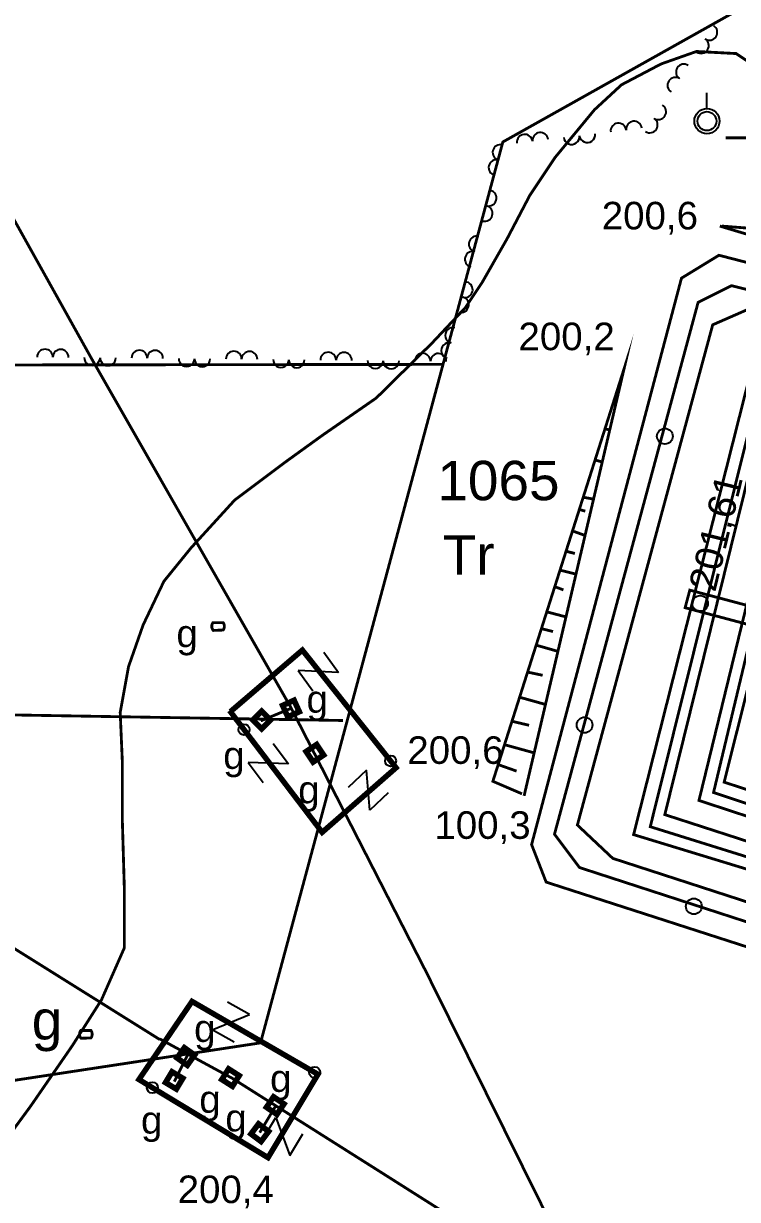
# Model space of a CAD drawing. Extents: x 7572697 to 7573818, y 5546684 to 5547005.
# Drawn here: x 7573078.51 to 7573101.2, y 5546854.32 to 5546891.67 of the extents above; entities that cross this region are included whole.
import ezdxf
from ezdxf.enums import TextEntityAlignment as Align

# ---------------------------------------------------------------- set-up
doc = ezdxf.new("R2010")
doc.units = 0
doc.header["$MEASUREMENT"] = 0
doc.linetypes.add('2', pattern=[1, 0.5, -0.5])
doc.linetypes.add('901', pattern=[0])
doc.styles.add('STYL_ARIAL', font='Arial', dxfattribs={"oblique": 0.1})

# ---------------------------------------------------------------- blocks, each defined once
blk = doc.blocks.new('510')
at = {"color": 0}
blk.add_circle((0, 0), 0.25, dxfattribs=at)
blk.add_circle((0, 0), 0.25, dxfattribs=at)
blk = doc.blocks.new('507')
at = {"color": 0, "const_width": 0.18}
blk.add_lwpolyline([(0.2, 0.2), (0.2, -0.2), (-0.2, -0.2), (-0.2, 0.2)], close=True, dxfattribs=at)
blk = doc.blocks.new('131')
at = {"color": 0}
blk.add_line((0, 0.4), (0, 0.9), dxfattribs=at)
for radius in [0.4, 0.3]:
    blk.add_circle((0, 0), radius, dxfattribs=at)
blk = doc.blocks.new('991')
at = {"color": 0}
for p, q in [((-0.4, 0.5), (0.4, 0.5)), ((0.4, 0.5), (-0.4, -0.5)), ((-0.4, -0.5), (0.4, -0.5))]:
    blk.add_line(p, q, dxfattribs=at)

msp = doc.modelspace()

# ---------------------------------------------------------------- linework, layer by layer
at = {"color": 2, "const_width": 0.09}
for points in [[(7572999.3923, 5546936.0485), (7573037.7569, 5546936.1808), (7573049.0016, 5546932.3443), (7573066.0673, 5546907.2089), (7573080.659, 5546881.0549), (7573087.009, 5546869.9424), (7573091.3085, 5546861.5419), (7573096.6002, 5546850.866)], [(7573082.8418, 5546859.3988), (7573069.4142, 5546867.7993), (7573055.2061, 5546876.6099), (7573048.7238, 5546879.388), (7573037.479, 5546880.5786), (7573023.7075, 5546881.3724), (7572999.3658, 5546883.1583), (7572982.1547, 5546884.5474), (7572980.5672, 5546884.7458), (7572967.1396, 5546886.9948), (7572936.3686, 5546889.5745), (7572913.4689, 5546892.0219), (7572888.3997, 5546894.337), (7572845.6563, 5546898.4777), (7572835.3904, 5546900.5944), (7572831.7524, 5546903.7694), (7572805.0957, 5546927.3437), (7572800.9284, 5546931.9409), (7572850.4717, 5546932.2385)], [(7573086.0499, 5546869.5191), (7573087.009, 5546869.916)], [(7573082.8418, 5546859.4186), (7573085.1569, 5546858.1618), (7573089.9194, 5546855.1522), (7573096.6001, 5546850.9189)], [(7573083.7348, 5546858.9225), (7573083.3049, 5546858.0626)], [(7573086.5129, 5546857.2689), (7573086.0168, 5546856.4421)]]:
    msp.add_lwpolyline(points, dxfattribs=at)
at = {"color": 0, "const_width": 0.09}
for points in [[(7573061.7017, 5546855.5887), (7573086.0433, 5546859.2929), (7573093.7427, 5546887.9075), (7573105.9664, 5546894.7603), (7573108.2154, 5546902.9888), (7573110.1998, 5546910.4633), (7573113.1763, 5546921.245), (7573116.7482, 5546933.773)], [(7573091.3482, 5546816.06), (7573096.1768, 5546833.7871), (7573100.807, 5546850.2838), (7573103.7175, 5546860.4703), (7573103.3206, 5546861.7535), (7573095.1185, 5546864.3993), (7573094.6555, 5546865.59), (7573099.418, 5546883.5816), (7573100.6086, 5546884.3092), (7573108.5461, 5546882.2587), (7573109.6706, 5546883.0525), (7573114.6977, 5546900.6076), (7573123.0982, 5546931.9077)], [(7573123.7596, 5546931.7093), (7573120.4523, 5546919.8692), (7573117.4757, 5546908.6244), (7573114.1685, 5546896.3081), (7573111.1258, 5546886.1878), (7573110.0013, 5546881.9544), (7573109.0091, 5546881.3591), (7573101.0054, 5546883.3435), (7573099.9471, 5546882.8143), (7573095.3831, 5546865.9207), (7573096.1768, 5546864.8624), (7573104.1143, 5546862.2827), (7573104.3789, 5546860.5629), (7573096.7721, 5546833.6151), (7573091.8773, 5546815.8616)], [(7573092.6049, 5546815.7293), (7573097.632, 5546833.5225), (7573102.7252, 5546852.255), (7573105.1726, 5546860.7878), (7573104.7757, 5546862.706), (7573097.2351, 5546865.1534), (7573096.1106, 5546866.2118), (7573100.4101, 5546882.1), (7573101.4684, 5546882.563), (7573109.5382, 5546880.4463), (7573110.5304, 5546881.1078), (7573115.2268, 5546897.512), (7573120.8492, 5546917.9113), (7573124.4872, 5546931.4977)], [(7573125.8763, 5546931.2331), (7573121.0477, 5546913.3076), (7573114.6977, 5546890.2756), (7573111.5888, 5546878.6075), (7573101.7331, 5546881.0549), (7573097.8966, 5546865.9075), (7573107.2232, 5546863.0632), (7573102.7914, 5546847.0957), (7573095.78, 5546821.7354), (7573094.0602, 5546815.3854)], [(7573095.608, 5546815.2134), (7573109.0356, 5546864.0158), (7573099.9736, 5546866.9923), (7573102.884, 5546878.925), (7573112.7398, 5546876.6761), (7573119.3543, 5546901.15), (7573127.358, 5546930.7833)], [(7573126.3922, 5546931.0347), (7573124.0771, 5546922.8988), (7573117.7271, 5546899.8007), (7573113.6922, 5546885.1824), (7573111.774, 5546878.1313), (7573101.9844, 5546880.4464), (7573098.4258, 5546866.1589), (7573107.7523, 5546863.2485), (7573103.1883, 5546846.8179), (7573101.3362, 5546840.0445)], [(7573105.7018, 5546854.0409), (7573108.2815, 5546863.4998), (7573098.8888, 5546866.5425), (7573102.1961, 5546879.9304), (7573112.0518, 5546877.6815), (7573118.6002, 5546901.785), (7573121.9736, 5546913.8897), (7573126.7229, 5546931.0346)], [(7573127.821, 5546930.6378), (7573122.9262, 5546912.9107), (7573119.7512, 5546901.2426), (7573116.5762, 5546889.6671), (7573112.9382, 5546876.2792), (7573103.1486, 5546878.5943), (7573100.4366, 5546867.2437), (7573109.5648, 5546864.201), (7573105.4637, 5546849.6489), (7573099.1137, 5546826.4185), (7573096.0049, 5546814.9488)], [(7573020.2282, 5546911.2438), (7573022.2787, 5546902.711), (7573024.9907, 5546880.6183), (7573042.9162, 5546880.777), (7573091.8376, 5546880.8432)], [(7573105.1528, 5546888.0399), (7573100.8203, 5546888.0399)], [(7573100.3831, 5546885.2355), (7573100.382, 5546885.237), (7573100.3811, 5546885.2384), (7573100.3802, 5546885.2399), (7573100.3793, 5546885.2414), (7573100.3785, 5546885.243), (7573100.3778, 5546885.2446), (7573100.3771, 5546885.2462), (7573100.3765, 5546885.2478), (7573100.3759, 5546885.2494), (7573100.3754, 5546885.2511), (7573100.3749, 5546885.2528), (7573100.3745, 5546885.2545), (7573100.3742, 5546885.2562), (7573100.3739, 5546885.2579), (7573100.3737, 5546885.2597), (7573100.3735, 5546885.2614), (7573100.3734, 5546885.2631), (7573100.3734, 5546885.2649), (7573100.3734, 5546885.2666), (7573100.3735, 5546885.2684), (7573100.3736, 5546885.2701), (7573100.3739, 5546885.2718), (7573100.3741, 5546885.2736), (7573100.3744, 5546885.2753), (7573100.3748, 5546885.277), (7573100.3753, 5546885.2787), (7573100.3758, 5546885.2803), (7573100.3763, 5546885.282), (7573100.377, 5546885.2836), (7573100.3776, 5546885.2852), (7573100.3784, 5546885.2868), (7573100.3792, 5546885.2884), (7573100.38, 5546885.2899), (7573100.3809, 5546885.2914), (7573100.3818, 5546885.2929), (7573100.3828, 5546885.2943), (7573100.3839, 5546885.2957), (7573100.385, 5546885.2971), (7573100.3861, 5546885.2984), (7573100.3873, 5546885.2997), (7573100.3885, 5546885.3009), (7573100.3898, 5546885.3021), (7573100.3911, 5546885.3032), (7573100.3925, 5546885.3044), (7573100.3938, 5546885.3054), (7573100.3953, 5546885.3064), (7573100.3967, 5546885.3074), (7573100.3982, 5546885.3083), (7573100.3997, 5546885.3091), (7573100.4013, 5546885.3099), (7573100.4029, 5546885.3107), (7573100.4045, 5546885.3114), (7573100.4061, 5546885.312), (7573100.4078, 5546885.3126), (7573100.4094, 5546885.3131), (7573100.4111, 5546885.3135), (7573100.4128, 5546885.3139), (7573100.4145, 5546885.3143), (7573100.4162, 5546885.3146), (7573100.418, 5546885.3148), (7573100.4197, 5546885.3149), (7573100.4215, 5546885.315), (7573100.4232, 5546885.3151), (7573100.4249, 5546885.315), (7573100.4267, 5546885.315), (7573100.4284, 5546885.3148), (7573100.4302, 5546885.3146), (7573100.4319, 5546885.3143), (7573100.4336, 5546885.314), (7573100.4353, 5546885.3136), (7573100.437, 5546885.3132), (7573100.4387, 5546885.3127), (7573100.4403, 5546885.3121), (7573100.4419, 5546885.3115), (7573100.4436, 5546885.3108), (7573100.4451, 5546885.3101), (7573100.4467, 5546885.3093), (7573100.4482, 5546885.3085), (7573100.4497, 5546885.3076), (7573100.4512, 5546885.3066), (7573100.4526, 5546885.3056), (7573100.454, 5546885.3046), (7573100.4554, 5546885.3035), (7573100.4567, 5546885.3024), (7573100.458, 5546885.3012), (7573100.4592, 5546885.2999), (7573100.4604, 5546885.2987), (7573100.4616, 5546885.2974), (7573100.4627, 5546885.296), (7573100.4637, 5546885.2946), (7573100.4647, 5546885.2932), (7573100.4657, 5546885.2917), (7573100.4666, 5546885.2902), (7573100.4674, 5546885.2887), (7573100.4682, 5546885.2872), (7573100.469, 5546885.2856), (7573100.4697, 5546885.284), (7573100.4703, 5546885.2824), (7573100.4709, 5546885.2807), (7573100.4714, 5546885.279), (7573100.4719, 5546885.2774), (7573100.4723, 5546885.2757), (7573100.4726, 5546885.2739), (7573100.4729, 5546885.2722), (7573100.4731, 5546885.2705), (7573100.4733, 5546885.2688), (7573100.4734, 5546885.267), (7573100.4734, 5546885.2653), (7573100.4734, 5546885.2635), (7573100.4733, 5546885.2618), (7573100.4731, 5546885.26), (7573100.4729, 5546885.2583), (7573100.4727, 5546885.2566), (7573100.4723, 5546885.2549), (7573100.472, 5546885.2532), (7573100.4715, 5546885.2515), (7573100.471, 5546885.2498), (7573100.4704, 5546885.2482), (7573100.4698, 5546885.2465), (7573100.4691, 5546885.2449), (7573100.4684, 5546885.2433), (7573100.4676, 5546885.2418), (7573100.4668, 5546885.2402), (7573100.4659, 5546885.2387), (7573100.465, 5546885.2373), (7573100.464, 5546885.2358), (7573100.4629, 5546885.2344), (7573100.4618, 5546885.2331), (7573100.4607, 5546885.2318), (7573100.4595, 5546885.2305), (7573100.4583, 5546885.2292), (7573100.457, 5546885.228), (7573100.4557, 5546885.2269), (7573100.4543, 5546885.2258), (7573100.4529, 5546885.2247), (7573100.4515, 5546885.2237), (7573100.4501, 5546885.2228), (7573100.4486, 5546885.2219), (7573100.447, 5546885.221), (7573100.4455, 5546885.2202), (7573100.4439, 5546885.2195), (7573100.4423, 5546885.2188), (7573100.4407, 5546885.2182), (7573100.439, 5546885.2176), (7573100.4374, 5546885.2171), (7573100.4357, 5546885.2166), (7573100.434, 5546885.2162), (7573100.4323, 5546885.2159), (7573100.4305, 5546885.2156), (7573100.4288, 5546885.2154), (7573100.4271, 5546885.2152), (7573100.4253, 5546885.2151), (7573100.4236, 5546885.2151), (7573100.4218, 5546885.2151), (7573100.4201, 5546885.2152), (7573100.4184, 5546885.2153), (7573100.4166, 5546885.2155), (7573100.4149, 5546885.2158), (7573100.4132, 5546885.2161), (7573100.4115, 5546885.2165), (7573100.4098, 5546885.217), (7573100.4081, 5546885.2175), (7573100.4065, 5546885.218), (7573100.4048, 5546885.2186), (7573100.4032, 5546885.2193), (7573100.4016, 5546885.22), (7573100.4001, 5546885.2208), (7573100.3986, 5546885.2217), (7573100.3971, 5546885.2226), (7573100.3956, 5546885.2235), (7573100.3942, 5546885.2245), (7573100.3928, 5546885.2256), (7573100.3914, 5546885.2266), (7573100.3901, 5546885.2278), (7573100.3888, 5546885.229), (7573100.3876, 5546885.2302), (7573100.3864, 5546885.2315), (7573100.3852, 5546885.2328), (7573100.3831, 5546885.2355)], [(7573096.9904, 5546878.7927), (7573097.1558, 5546878.7596)], [(7573113.2821, 5546875.8293), (7573103.4529, 5546878.2371), (7573100.774, 5546867.5744), (7573110.1005, 5546864.4986)], [(7573096.6928, 5546877.8005), (7573096.9243, 5546877.7344)], [(7573096.2628, 5546876.6297), (7573096.6266, 5546876.5636)], [(7573096.1305, 5546876.2461), (7573096.362, 5546876.18)], [(7573095.9982, 5546875.5383), (7573096.362, 5546875.406)], [(7573095.7667, 5546874.9033), (7573096.0313, 5546874.8372)], [(7573095.5352, 5546874.3146), (7573096.0644, 5546874.1823)], [(7573095.4029, 5546873.7789), (7573095.6675, 5546873.6797)], [(7573102.163, 5546873.0115), (7573099.6825, 5546873.673), (7573099.5338, 5546873.1151), (7573102.0451, 5546872.4454), (7573102.1961, 5546873.0115)], [(7573095.1053, 5546872.9917), (7573095.7337, 5546872.8263)], [(7573084.5326, 5546872.4039), (7573084.5285, 5546872.4096), (7573084.5247, 5546872.4154), (7573084.5211, 5546872.4214), (7573084.5177, 5546872.4275), (7573084.5145, 5546872.4337), (7573084.5115, 5546872.44), (7573084.5088, 5546872.4464), (7573084.5062, 5546872.453), (7573084.5039, 5546872.4595), (7573084.5019, 5546872.4662), (7573084.5, 5546872.473), (7573084.4984, 5546872.4797), (7573084.4971, 5546872.4866), (7573084.496, 5546872.4935), (7573084.4951, 5546872.5004), (7573084.4944, 5546872.5074), (7573084.4941, 5546872.5143), (7573084.4939, 5546872.5213), (7573084.494, 5546872.5283), (7573084.4943, 5546872.5353), (7573084.4949, 5546872.5422), (7573084.4957, 5546872.5492), (7573084.4968, 5546872.5561), (7573084.4981, 5546872.5629), (7573084.4997, 5546872.5697), (7573084.5014, 5546872.5765), (7573084.5035, 5546872.5832), (7573084.5057, 5546872.5898), (7573084.5082, 5546872.5963), (7573084.5109, 5546872.6027), (7573084.5138, 5546872.6091), (7573084.517, 5546872.6153), (7573084.5203, 5546872.6214), (7573084.5239, 5546872.6274), (7573084.5277, 5546872.6333), (7573084.5317, 5546872.639), (7573084.5358, 5546872.6446), (7573084.5402, 5546872.6501), (7573084.5448, 5546872.6553), (7573084.5495, 5546872.6605), (7573084.5544, 5546872.6654), (7573084.5595, 5546872.6702), (7573084.5648, 5546872.6748), (7573084.5702, 5546872.6792), (7573084.5757, 5546872.6834), (7573084.5814, 5546872.6875), (7573084.5873, 5546872.6913), (7573084.5932, 5546872.6949), (7573084.5993, 5546872.6983), (7573084.6055, 5546872.7015), (7573084.6119, 5546872.7045), (7573084.6183, 5546872.7072), (7573084.6248, 5546872.7098), (7573084.6314, 5546872.7121), (7573084.638, 5546872.7141), (7573084.6448, 5546872.716), (7573084.6516, 5546872.7176), (7573084.6584, 5546872.7189), (7573084.6653, 5546872.72), (7573084.6722, 5546872.7209), (7573084.6792, 5546872.7215), (7573084.6862, 5546872.7219), (7573084.6931, 5546872.7221), (7573084.7001, 5546872.722), (7573084.7071, 5546872.7216), (7573084.714, 5546872.7211), (7573084.721, 5546872.7202), (7573084.7279, 5546872.7192), (7573084.7347, 5546872.7179), (7573084.7415, 5546872.7163), (7573084.7483, 5546872.7145), (7573084.755, 5546872.7125), (7573084.7616, 5546872.7103), (7573084.7681, 5546872.7078), (7573084.7746, 5546872.7051), (7573084.7809, 5546872.7022), (7573084.7871, 5546872.699), (7573084.7932, 5546872.6957), (7573084.7992, 5546872.6921), (7573084.8051, 5546872.6883), (7573084.8108, 5546872.6843), (7573084.8164, 5546872.6802), (7573084.8219, 5546872.6758), (7573084.8272, 5546872.6712), (7573084.8323, 5546872.6665), (7573084.8372, 5546872.6616), (7573084.842, 5546872.6565), (7573084.8466, 5546872.6512), (7573084.851, 5546872.6458), (7573084.8553, 5546872.6403), (7573084.8593, 5546872.6346), (7573084.8631, 5546872.6287), (7573084.8667, 5546872.6228), (7573084.8701, 5546872.6167), (7573084.8733, 5546872.6105), (7573084.8763, 5546872.6041), (7573084.8791, 5546872.5977), (7573084.8816, 5546872.5912), (7573084.8839, 5546872.5846), (7573084.8859, 5546872.578), (7573084.8878, 5546872.5712), (7573084.8894, 5546872.5644), (7573084.8907, 5546872.5576), (7573084.8919, 5546872.5507), (7573084.8927, 5546872.5438), (7573084.8934, 5546872.5368), (7573084.8938, 5546872.5298), (7573084.8939, 5546872.5229), (7573084.8938, 5546872.5159), (7573084.8935, 5546872.5089), (7573084.8929, 5546872.5019), (7573084.8921, 5546872.495), (7573084.891, 5546872.4881), (7573084.8897, 5546872.4813), (7573084.8882, 5546872.4744), (7573084.8864, 5546872.4677), (7573084.8844, 5546872.461), (7573084.8821, 5546872.4544), (7573084.8796, 5546872.4479), (7573084.8769, 5546872.4414), (7573084.874, 5546872.4351), (7573084.8709, 5546872.4289), (7573084.8675, 5546872.4228), (7573084.8639, 5546872.4168), (7573084.8601, 5546872.4109), (7573084.8562, 5546872.4052), (7573084.852, 5546872.3996), (7573084.8476, 5546872.3941), (7573084.8431, 5546872.3888), (7573084.8383, 5546872.3837), (7573084.8334, 5546872.3788), (7573084.8283, 5546872.374), (7573084.8231, 5546872.3694), (7573084.8176, 5546872.365), (7573084.8121, 5546872.3607), (7573084.8064, 5546872.3567), (7573084.8005, 5546872.3529), (7573084.7946, 5546872.3493), (7573084.7885, 5546872.3459), (7573084.7823, 5546872.3427), (7573084.776, 5546872.3397), (7573084.7695, 5546872.3369), (7573084.763, 5546872.3344), (7573084.7564, 5546872.3321), (7573084.7498, 5546872.33), (7573084.743, 5546872.3282), (7573084.7362, 5546872.3266), (7573084.7294, 5546872.3253), (7573084.7225, 5546872.3241), (7573084.7156, 5546872.3233), (7573084.7086, 5546872.3226), (7573084.7017, 5546872.3222), (7573084.6947, 5546872.3221), (7573084.6877, 5546872.3222), (7573084.6807, 5546872.3225), (7573084.6738, 5546872.3231), (7573084.6668, 5546872.3239), (7573084.6599, 5546872.325), (7573084.6531, 5546872.3263), (7573084.6463, 5546872.3278), (7573084.6395, 5546872.3296), (7573084.6328, 5546872.3316), (7573084.6262, 5546872.3339), (7573084.6197, 5546872.3364), (7573084.6133, 5546872.3391), (7573084.6069, 5546872.342), (7573084.6007, 5546872.3451), (7573084.5946, 5546872.3485), (7573084.5886, 5546872.3521), (7573084.5827, 5546872.3558), (7573084.577, 5546872.3598), (7573084.5714, 5546872.364), (7573084.5659, 5546872.3684), (7573084.5607, 5546872.3729), (7573084.5555, 5546872.3777), (7573084.5506, 5546872.3826), (7573084.5458, 5546872.3877), (7573084.5412, 5546872.3929), (7573084.5326, 5546872.4039)], [(7573094.9399, 5546872.4559), (7573095.3368, 5546872.3567)], [(7573094.7745, 5546871.9334), (7573095.469, 5546871.735)], [(7573094.543, 5546871.0669), (7573095.006, 5546870.9677)], [(7573088.6627, 5546869.5323), (7573025.7845, 5546870.5906)], [(7573094.2454, 5546870.2797), (7573095.0722, 5546870.0482)], [(7573094.0138, 5546869.5125), (7573094.576, 5546869.3802)], [(7573093.8154, 5546868.7584), (7573094.7745, 5546868.4938)], [(7573093.617, 5546868.1234), (7573094.1792, 5546867.925)], [(7573093.107, 5546867.4291), (7573093.106, 5546867.4305), (7573093.1051, 5546867.432), (7573093.1041, 5546867.4335), (7573093.1033, 5546867.435), (7573093.1025, 5546867.4365), (7573093.1018, 5546867.4381), (7573093.1011, 5546867.4397), (7573093.1004, 5546867.4413), (7573093.0999, 5546867.443), (7573093.0993, 5546867.4447), (7573093.0989, 5546867.4463), (7573093.0985, 5546867.448), (7573093.0981, 5546867.4498), (7573093.0979, 5546867.4515), (7573093.0976, 5546867.4532), (7573093.0975, 5546867.4549), (7573093.0974, 5546867.4567), (7573093.0974, 5546867.4584), (7573093.0974, 5546867.4602), (7573093.0975, 5546867.4619), (7573093.0976, 5546867.4637), (7573093.0978, 5546867.4654), (7573093.0981, 5546867.4671), (7573093.0984, 5546867.4688), (7573093.0988, 5546867.4705), (7573093.0992, 5546867.4722), (7573093.0997, 5546867.4739), (7573093.1003, 5546867.4755), (7573093.1009, 5546867.4772), (7573093.1016, 5546867.4788), (7573093.1023, 5546867.4804), (7573093.1031, 5546867.4819), (7573093.104, 5546867.4835), (7573093.1048, 5546867.485), (7573093.1058, 5546867.4864), (7573093.1068, 5546867.4879), (7573093.1078, 5546867.4893), (7573093.1089, 5546867.4906), (7573093.1101, 5546867.4919), (7573093.1113, 5546867.4932), (7573093.1125, 5546867.4945), (7573093.1138, 5546867.4957), (7573093.1151, 5546867.4968), (7573093.1164, 5546867.4979), (7573093.1178, 5546867.499), (7573093.1192, 5546867.5), (7573093.1207, 5546867.5009), (7573093.1222, 5546867.5018), (7573093.1237, 5546867.5027), (7573093.1253, 5546867.5035), (7573093.1268, 5546867.5042), (7573093.1284, 5546867.5049), (7573093.1301, 5546867.5055), (7573093.1317, 5546867.5061), (7573093.1334, 5546867.5066), (7573093.1351, 5546867.5071), (7573093.1368, 5546867.5075), (7573093.1385, 5546867.5078), (7573093.1402, 5546867.5081), (7573093.1419, 5546867.5083), (7573093.1437, 5546867.5085), (7573093.1454, 5546867.5086), (7573093.1472, 5546867.5086), (7573093.1489, 5546867.5086), (7573093.1506, 5546867.5085), (7573093.1524, 5546867.5084), (7573093.1541, 5546867.5082), (7573093.1558, 5546867.5079), (7573093.1576, 5546867.5076), (7573093.1593, 5546867.5072), (7573093.161, 5546867.5067), (7573093.1626, 5546867.5062), (7573093.1643, 5546867.5057), (7573093.1659, 5546867.5051), (7573093.1675, 5546867.5044), (7573093.1691, 5546867.5036), (7573093.1707, 5546867.5029), (7573093.1722, 5546867.502), (7573093.1737, 5546867.5011), (7573093.1752, 5546867.5002), (7573093.1766, 5546867.4992), (7573093.178, 5546867.4981), (7573093.1793, 5546867.497), (7573093.1807, 5546867.4959), (7573093.1819, 5546867.4947), (7573093.1832, 5546867.4935), (7573093.1844, 5546867.4922), (7573093.1855, 5546867.4909), (7573093.1866, 5546867.4896), (7573093.1877, 5546867.4882), (7573093.1887, 5546867.4867), (7573093.1897, 5546867.4853), (7573093.1906, 5546867.4838), (7573093.1914, 5546867.4823), (7573093.1922, 5546867.4807), (7573093.193, 5546867.4791), (7573093.1936, 5546867.4775), (7573093.1943, 5546867.4759), (7573093.1948, 5546867.4743), (7573093.1954, 5546867.4726), (7573093.1958, 5546867.4709), (7573093.1962, 5546867.4692), (7573093.1966, 5546867.4675), (7573093.1968, 5546867.4658), (7573093.1971, 5546867.464), (7573093.1972, 5546867.4623), (7573093.1973, 5546867.4606), (7573093.1974, 5546867.4588), (7573093.1973, 5546867.4571), (7573093.1972, 5546867.4553), (7573093.1971, 5546867.4536), (7573093.1969, 5546867.4519), (7573093.1966, 5546867.4501), (7573093.1963, 5546867.4484), (7573093.1959, 5546867.4467), (7573093.1955, 5546867.445), (7573093.195, 5546867.4434), (7573093.1944, 5546867.4417), (7573093.1938, 5546867.4401), (7573093.1931, 5546867.4385), (7573093.1924, 5546867.4369), (7573093.1916, 5546867.4353), (7573093.1908, 5546867.4338), (7573093.1899, 5546867.4323), (7573093.1889, 5546867.4308), (7573093.1879, 5546867.4294), (7573093.1869, 5546867.428), (7573093.1858, 5546867.4266), (7573093.1846, 5546867.4253), (7573093.1835, 5546867.424), (7573093.1822, 5546867.4228), (7573093.181, 5546867.4216), (7573093.1796, 5546867.4204), (7573093.1783, 5546867.4193), (7573093.1769, 5546867.4183), (7573093.1755, 5546867.4173), (7573093.174, 5546867.4163), (7573093.1725, 5546867.4154), (7573093.171, 5546867.4146), (7573093.1694, 5546867.4138), (7573093.1679, 5546867.413), (7573093.1663, 5546867.4123), (7573093.1646, 5546867.4117), (7573093.163, 5546867.4111), (7573093.1613, 5546867.4106), (7573093.1596, 5546867.4102), (7573093.1579, 5546867.4098), (7573093.1562, 5546867.4094), (7573093.1545, 5546867.4091), (7573093.1528, 5546867.4089), (7573093.151, 5546867.4088), (7573093.1493, 5546867.4087), (7573093.1475, 5546867.4086), (7573093.1458, 5546867.4086), (7573093.1441, 5546867.4087), (7573093.1423, 5546867.4089), (7573093.1406, 5546867.4091), (7573093.1389, 5546867.4094), (7573093.1371, 5546867.4097), (7573093.1354, 5546867.4101), (7573093.1338, 5546867.4105), (7573093.1321, 5546867.411), (7573093.1304, 5546867.4116), (7573093.1288, 5546867.4122), (7573093.1272, 5546867.4129), (7573093.1256, 5546867.4136), (7573093.1241, 5546867.4144), (7573093.1225, 5546867.4152), (7573093.121, 5546867.4161), (7573093.1196, 5546867.4171), (7573093.1181, 5546867.4181), (7573093.1167, 5546867.4191), (7573093.1154, 5546867.4202), (7573093.114, 5546867.4213), (7573093.1128, 5546867.4225), (7573093.1115, 5546867.4238), (7573093.1103, 5546867.425), (7573093.1092, 5546867.4263), (7573093.107, 5546867.4291)], [(7573094.3638, 5546867.0322), (7573094.3628, 5546867.0336), (7573094.3618, 5546867.0351), (7573094.3609, 5546867.0366), (7573094.3601, 5546867.0381), (7573094.3593, 5546867.0397), (7573094.3585, 5546867.0412), (7573094.3578, 5546867.0428), (7573094.3572, 5546867.0445), (7573094.3566, 5546867.0461), (7573094.3561, 5546867.0478), (7573094.3557, 5546867.0495), (7573094.3553, 5546867.0512), (7573094.3549, 5546867.0529), (7573094.3546, 5546867.0546), (7573094.3544, 5546867.0563), (7573094.3543, 5546867.0581), (7573094.3542, 5546867.0598), (7573094.3541, 5546867.0616), (7573094.3541, 5546867.0633), (7573094.3542, 5546867.065), (7573094.3544, 5546867.0668), (7573094.3546, 5546867.0685), (7573094.3549, 5546867.0702), (7573094.3552, 5546867.072), (7573094.3556, 5546867.0737), (7573094.356, 5546867.0753), (7573094.3565, 5546867.077), (7573094.3571, 5546867.0787), (7573094.3577, 5546867.0803), (7573094.3584, 5546867.0819), (7573094.3591, 5546867.0835), (7573094.3599, 5546867.0851), (7573094.3607, 5546867.0866), (7573094.3616, 5546867.0881), (7573094.3626, 5546867.0895), (7573094.3636, 5546867.091), (7573094.3646, 5546867.0924), (7573094.3657, 5546867.0937), (7573094.3668, 5546867.0951), (7573094.368, 5546867.0963), (7573094.3693, 5546867.0976), (7573094.3705, 5546867.0988), (7573094.3718, 5546867.0999), (7573094.3732, 5546867.101), (7573094.3746, 5546867.1021), (7573094.376, 5546867.1031), (7573094.3775, 5546867.104), (7573094.379, 5546867.105), (7573094.3805, 5546867.1058), (7573094.382, 5546867.1066), (7573094.3836, 5546867.1073), (7573094.3852, 5546867.108), (7573094.3868, 5546867.1087), (7573094.3885, 5546867.1092), (7573094.3902, 5546867.1098), (7573094.3918, 5546867.1102), (7573094.3935, 5546867.1106), (7573094.3953, 5546867.111), (7573094.397, 5546867.1112), (7573094.3987, 5546867.1115), (7573094.4004, 5546867.1116), (7573094.4022, 5546867.1117), (7573094.4039, 5546867.1117), (7573094.4057, 5546867.1117), (7573094.4074, 5546867.1116), (7573094.4092, 5546867.1115), (7573094.4109, 5546867.1113), (7573094.4126, 5546867.111), (7573094.4143, 5546867.1107), (7573094.416, 5546867.1103), (7573094.4177, 5546867.1099), (7573094.4194, 5546867.1094), (7573094.421, 5546867.1088), (7573094.4227, 5546867.1082), (7573094.4243, 5546867.1075), (7573094.4259, 5546867.1068), (7573094.4274, 5546867.106), (7573094.429, 5546867.1051), (7573094.4305, 5546867.1043), (7573094.4319, 5546867.1033), (7573094.4334, 5546867.1023), (7573094.4348, 5546867.1013), (7573094.4361, 5546867.1002), (7573094.4374, 5546867.099), (7573094.4387, 5546867.0978), (7573094.44, 5546867.0966), (7573094.4412, 5546867.0953), (7573094.4423, 5546867.094), (7573094.4434, 5546867.0927), (7573094.4445, 5546867.0913), (7573094.4455, 5546867.0899), (7573094.4464, 5546867.0884), (7573094.4473, 5546867.0869), (7573094.4482, 5546867.0854), (7573094.449, 5546867.0838), (7573094.4497, 5546867.0823), (7573094.4504, 5546867.0807), (7573094.451, 5546867.079), (7573094.4516, 5546867.0774), (7573094.4521, 5546867.0757), (7573094.4526, 5546867.074), (7573094.453, 5546867.0723), (7573094.4533, 5546867.0706), (7573094.4536, 5546867.0689), (7573094.4538, 5546867.0672), (7573094.454, 5546867.0654), (7573094.4541, 5546867.0637), (7573094.4541, 5546867.0619), (7573094.4541, 5546867.0602), (7573094.454, 5546867.0585), (7573094.4539, 5546867.0567), (7573094.4537, 5546867.055), (7573094.4534, 5546867.0533), (7573094.4531, 5546867.0515), (7573094.4527, 5546867.0498), (7573094.4522, 5546867.0482), (7573094.4517, 5546867.0465), (7573094.4512, 5546867.0448), (7573094.4506, 5546867.0432), (7573094.4499, 5546867.0416), (7573094.4491, 5546867.04), (7573094.4484, 5546867.0384), (7573094.4475, 5546867.0369), (7573094.4466, 5546867.0354), (7573094.4457, 5546867.0339), (7573094.4447, 5546867.0325), (7573094.4436, 5546867.0311), (7573094.4425, 5546867.0298), (7573094.4414, 5546867.0284), (7573094.4402, 5546867.0272), (7573094.439, 5546867.0259), (7573094.4377, 5546867.0247), (7573094.4364, 5546867.0236), (7573094.4351, 5546867.0225), (7573094.4337, 5546867.0214), (7573094.4322, 5546867.0204), (7573094.4308, 5546867.0194), (7573094.4293, 5546867.0185), (7573094.4278, 5546867.0177), (7573094.4262, 5546867.0169), (7573094.4246, 5546867.0162), (7573094.423, 5546867.0155), (7573094.4214, 5546867.0148), (7573094.4198, 5546867.0143), (7573094.4181, 5546867.0137), (7573094.4164, 5546867.0133), (7573094.4147, 5546867.0129), (7573094.413, 5546867.0125), (7573094.4113, 5546867.0123), (7573094.4095, 5546867.012), (7573094.4078, 5546867.0119), (7573094.4061, 5546867.0118), (7573094.4043, 5546867.0117), (7573094.4026, 5546867.0118), (7573094.4008, 5546867.0119), (7573094.3991, 5546867.012), (7573094.3974, 5546867.0122), (7573094.3956, 5546867.0125), (7573094.3939, 5546867.0128), (7573094.3922, 5546867.0132), (7573094.3905, 5546867.0136), (7573094.3889, 5546867.0141), (7573094.3872, 5546867.0147), (7573094.3856, 5546867.0153), (7573094.384, 5546867.016), (7573094.3824, 5546867.0167), (7573094.3808, 5546867.0175), (7573094.3793, 5546867.0184), (7573094.3778, 5546867.0192), (7573094.3763, 5546867.0202), (7573094.3749, 5546867.0212), (7573094.3735, 5546867.0222), (7573094.3721, 5546867.0233), (7573094.3708, 5546867.0245), (7573094.3695, 5546867.0256), (7573094.3683, 5546867.0269), (7573094.3671, 5546867.0281), (7573094.3659, 5546867.0295), (7573094.3638, 5546867.0322)], [(7573080.3323, 5546859.4492), (7573080.3283, 5546859.4549), (7573080.3245, 5546859.4608), (7573080.3209, 5546859.4667), (7573080.3175, 5546859.4728), (7573080.3143, 5546859.479), (7573080.3113, 5546859.4854), (7573080.3085, 5546859.4918), (7573080.306, 5546859.4983), (7573080.3037, 5546859.5049), (7573080.3016, 5546859.5115), (7573080.2998, 5546859.5183), (7573080.2982, 5546859.5251), (7573080.2969, 5546859.5319), (7573080.2957, 5546859.5388), (7573080.2949, 5546859.5457), (7573080.2942, 5546859.5527), (7573080.2938, 5546859.5597), (7573080.2937, 5546859.5666), (7573080.2938, 5546859.5736), (7573080.2941, 5546859.5806), (7573080.2947, 5546859.5875), (7573080.2955, 5546859.5945), (7573080.2966, 5546859.6014), (7573080.2979, 5546859.6082), (7573080.2994, 5546859.615), (7573080.3012, 5546859.6218), (7573080.3032, 5546859.6285), (7573080.3055, 5546859.6351), (7573080.308, 5546859.6416), (7573080.3107, 5546859.648), (7573080.3136, 5546859.6544), (7573080.3167, 5546859.6606), (7573080.3201, 5546859.6667), (7573080.3237, 5546859.6727), (7573080.3274, 5546859.6786), (7573080.3314, 5546859.6843), (7573080.3356, 5546859.6899), (7573080.34, 5546859.6954), (7573080.3445, 5546859.7007), (7573080.3493, 5546859.7058), (7573080.3542, 5546859.7107), (7573080.3593, 5546859.7155), (7573080.3645, 5546859.7201), (7573080.3699, 5546859.7245), (7573080.3755, 5546859.7288), (7573080.3812, 5546859.7328), (7573080.387, 5546859.7366), (7573080.393, 5546859.7402), (7573080.3991, 5546859.7436), (7573080.4053, 5546859.7468), (7573080.4116, 5546859.7498), (7573080.418, 5546859.7526), (7573080.4246, 5546859.7551), (7573080.4311, 5546859.7574), (7573080.4378, 5546859.7594), (7573080.4446, 5546859.7613), (7573080.4513, 5546859.7629), (7573080.4582, 5546859.7642), (7573080.4651, 5546859.7654), (7573080.472, 5546859.7662), (7573080.479, 5546859.7669), (7573080.4859, 5546859.7673), (7573080.4929, 5546859.7674), (7573080.4999, 5546859.7673), (7573080.5069, 5546859.767), (7573080.5138, 5546859.7664), (7573080.5208, 5546859.7656), (7573080.5277, 5546859.7645), (7573080.5345, 5546859.7632), (7573080.5413, 5546859.7617), (7573080.5481, 5546859.7599), (7573080.5548, 5546859.7579), (7573080.5614, 5546859.7556), (7573080.5679, 5546859.7531), (7573080.5743, 5546859.7504), (7573080.5807, 5546859.7475), (7573080.5869, 5546859.7444), (7573080.593, 5546859.741), (7573080.599, 5546859.7374), (7573080.6049, 5546859.7336), (7573080.6106, 5546859.7297), (7573080.6162, 5546859.7255), (7573080.6216, 5546859.7211), (7573080.6269, 5546859.7165), (7573080.6321, 5546859.7118), (7573080.637, 5546859.7069), (7573080.6418, 5546859.7018), (7573080.6464, 5546859.6966), (7573080.6508, 5546859.6911), (7573080.655, 5546859.6856), (7573080.6591, 5546859.6799), (7573080.6629, 5546859.674), (7573080.6665, 5546859.6681), (7573080.6699, 5546859.662), (7573080.6731, 5546859.6558), (7573080.6761, 5546859.6495), (7573080.6788, 5546859.643), (7573080.6814, 5546859.6365), (7573080.6837, 5546859.6299), (7573080.6857, 5546859.6233), (7573080.6876, 5546859.6165), (7573080.6892, 5546859.6097), (7573080.6905, 5546859.6029), (7573080.6916, 5546859.596), (7573080.6925, 5546859.5891), (7573080.6931, 5546859.5821), (7573080.6935, 5546859.5752), (7573080.6937, 5546859.5682), (7573080.6936, 5546859.5612), (7573080.6932, 5546859.5542), (7573080.6927, 5546859.5473), (7573080.6918, 5546859.5403), (7573080.6908, 5546859.5334), (7573080.6895, 5546859.5266), (7573080.6879, 5546859.5198), (7573080.6861, 5546859.513), (7573080.6841, 5546859.5063), (7573080.6819, 5546859.4997), (7573080.6794, 5546859.4932), (7573080.6767, 5546859.4868), (7573080.6738, 5546859.4804), (7573080.6706, 5546859.4742), (7573080.6673, 5546859.4681), (7573080.6637, 5546859.4621), (7573080.6599, 5546859.4562), (7573080.6559, 5546859.4505), (7573080.6518, 5546859.4449), (7573080.6474, 5546859.4394), (7573080.6428, 5546859.4342), (7573080.6381, 5546859.429), (7573080.6332, 5546859.4241), (7573080.6281, 5546859.4193), (7573080.6228, 5546859.4147), (7573080.6174, 5546859.4103), (7573080.6119, 5546859.4061), (7573080.6062, 5546859.402), (7573080.6003, 5546859.3982), (7573080.5943, 5546859.3946), (7573080.5883, 5546859.3912), (7573080.582, 5546859.388), (7573080.5757, 5546859.385), (7573080.5693, 5546859.3823), (7573080.5628, 5546859.3797), (7573080.5562, 5546859.3774), (7573080.5495, 5546859.3754), (7573080.5428, 5546859.3735), (7573080.536, 5546859.3719), (7573080.5292, 5546859.3706), (7573080.5223, 5546859.3695), (7573080.5154, 5546859.3686), (7573080.5084, 5546859.3679), (7573080.5014, 5546859.3676), (7573080.4945, 5546859.3674), (7573080.4875, 5546859.3675), (7573080.4805, 5546859.3678), (7573080.4735, 5546859.3684), (7573080.4666, 5546859.3692), (7573080.4597, 5546859.3703), (7573080.4529, 5546859.3716), (7573080.446, 5546859.3732), (7573080.4393, 5546859.3749), (7573080.4326, 5546859.377), (7573080.426, 5546859.3792), (7573080.4195, 5546859.3817), (7573080.413, 5546859.3844), (7573080.4067, 5546859.3873), (7573080.4005, 5546859.3905), (7573080.3944, 5546859.3938), (7573080.3884, 5546859.3974), (7573080.3825, 5546859.4012), (7573080.3767, 5546859.4052), (7573080.3712, 5546859.4093), (7573080.3657, 5546859.4137), (7573080.3604, 5546859.4183), (7573080.3553, 5546859.423), (7573080.3504, 5546859.4279), (7573080.3456, 5546859.433), (7573080.341, 5546859.4383), (7573080.3323, 5546859.4492)], [(7573085.8971, 5546855.3244), (7573085.8961, 5546855.3258), (7573085.8952, 5546855.3273), (7573085.8943, 5546855.3288), (7573085.8934, 5546855.3303), (7573085.8926, 5546855.3319), (7573085.8919, 5546855.3334), (7573085.8912, 5546855.335), (7573085.8905, 5546855.3367), (7573085.89, 5546855.3383), (7573085.8895, 5546855.34), (7573085.889, 5546855.3417), (7573085.8886, 5546855.3434), (7573085.8883, 5546855.3451), (7573085.888, 5546855.3468), (7573085.8878, 5546855.3485), (7573085.8876, 5546855.3503), (7573085.8875, 5546855.352), (7573085.8875, 5546855.3538), (7573085.8875, 5546855.3555), (7573085.8876, 5546855.3572), (7573085.8877, 5546855.359), (7573085.8879, 5546855.3607), (7573085.8882, 5546855.3624), (7573085.8885, 5546855.3642), (7573085.8889, 5546855.3659), (7573085.8893, 5546855.3675), (7573085.8899, 5546855.3692), (7573085.8904, 5546855.3709), (7573085.891, 5546855.3725), (7573085.8917, 5546855.3741), (7573085.8924, 5546855.3757), (7573085.8932, 5546855.3772), (7573085.8941, 5546855.3788), (7573085.895, 5546855.3803), (7573085.8959, 5546855.3817), (7573085.8969, 5546855.3832), (7573085.8979, 5546855.3846), (7573085.899, 5546855.3859), (7573085.9002, 5546855.3873), (7573085.9014, 5546855.3885), (7573085.9026, 5546855.3898), (7573085.9039, 5546855.391), (7573085.9052, 5546855.3921), (7573085.9065, 5546855.3932), (7573085.9079, 5546855.3943), (7573085.9093, 5546855.3953), (7573085.9108, 5546855.3962), (7573085.9123, 5546855.3971), (7573085.9138, 5546855.398), (7573085.9154, 5546855.3988), (7573085.917, 5546855.3995), (7573085.9186, 5546855.4002), (7573085.9202, 5546855.4009), (7573085.9218, 5546855.4014), (7573085.9235, 5546855.402), (7573085.9252, 5546855.4024), (7573085.9269, 5546855.4028), (7573085.9286, 5546855.4032), (7573085.9303, 5546855.4034), (7573085.932, 5546855.4036), (7573085.9338, 5546855.4038), (7573085.9355, 5546855.4039), (7573085.9373, 5546855.4039), (7573085.939, 5546855.4039), (7573085.9408, 5546855.4038), (7573085.9425, 5546855.4037), (7573085.9442, 5546855.4035), (7573085.946, 5546855.4032), (7573085.9477, 5546855.4029), (7573085.9494, 5546855.4025), (7573085.9511, 5546855.4021), (7573085.9527, 5546855.4016), (7573085.9544, 5546855.401), (7573085.956, 5546855.4004), (7573085.9576, 5546855.3997), (7573085.9592, 5546855.399), (7573085.9608, 5546855.3982), (7573085.9623, 5546855.3973), (7573085.9638, 5546855.3964), (7573085.9653, 5546855.3955), (7573085.9667, 5546855.3945), (7573085.9681, 5546855.3935), (7573085.9695, 5546855.3924), (7573085.9708, 5546855.3912), (7573085.9721, 5546855.39), (7573085.9733, 5546855.3888), (7573085.9745, 5546855.3875), (7573085.9756, 5546855.3862), (7573085.9767, 5546855.3849), (7573085.9778, 5546855.3835), (7573085.9788, 5546855.3821), (7573085.9798, 5546855.3806), (7573085.9807, 5546855.3791), (7573085.9815, 5546855.3776), (7573085.9823, 5546855.376), (7573085.9831, 5546855.3745), (7573085.9837, 5546855.3729), (7573085.9844, 5546855.3712), (7573085.985, 5546855.3696), (7573085.9855, 5546855.3679), (7573085.9859, 5546855.3662), (7573085.9863, 5546855.3645), (7573085.9867, 5546855.3628), (7573085.9869, 5546855.3611), (7573085.9872, 5546855.3594), (7573085.9873, 5546855.3576), (7573085.9874, 5546855.3559), (7573085.9875, 5546855.3541), (7573085.9874, 5546855.3524), (7573085.9874, 5546855.3506), (7573085.9872, 5546855.3489), (7573085.987, 5546855.3472), (7573085.9867, 5546855.3455), (7573085.9864, 5546855.3437), (7573085.986, 5546855.342), (7573085.9856, 5546855.3403), (7573085.9851, 5546855.3387), (7573085.9845, 5546855.337), (7573085.9839, 5546855.3354), (7573085.9832, 5546855.3338), (7573085.9825, 5546855.3322), (7573085.9817, 5546855.3306), (7573085.9809, 5546855.3291), (7573085.98, 5546855.3276), (7573085.979, 5546855.3261), (7573085.978, 5546855.3247), (7573085.977, 5546855.3233), (7573085.9759, 5546855.322), (7573085.9747, 5546855.3206), (7573085.9736, 5546855.3193), (7573085.9723, 5546855.3181), (7573085.9711, 5546855.3169), (7573085.9697, 5546855.3158), (7573085.9684, 5546855.3147), (7573085.967, 5546855.3136), (7573085.9656, 5546855.3126), (7573085.9641, 5546855.3116), (7573085.9626, 5546855.3107), (7573085.9611, 5546855.3099), (7573085.9596, 5546855.3091), (7573085.958, 5546855.3083), (7573085.9564, 5546855.3077), (7573085.9547, 5546855.307), (7573085.9531, 5546855.3065), (7573085.9514, 5546855.3059), (7573085.9497, 5546855.3055), (7573085.948, 5546855.3051), (7573085.9463, 5546855.3047), (7573085.9446, 5546855.3045), (7573085.9429, 5546855.3042), (7573085.9411, 5546855.3041), (7573085.9394, 5546855.304), (7573085.9377, 5546855.3039), (7573085.9359, 5546855.304), (7573085.9342, 5546855.3041), (7573085.9324, 5546855.3042), (7573085.9307, 5546855.3044), (7573085.929, 5546855.3047), (7573085.9273, 5546855.305), (7573085.9256, 5546855.3054), (7573085.9239, 5546855.3058), (7573085.9222, 5546855.3063), (7573085.9205, 5546855.3069), (7573085.9189, 5546855.3075), (7573085.9173, 5546855.3082), (7573085.9157, 5546855.3089), (7573085.9142, 5546855.3097), (7573085.9126, 5546855.3105), (7573085.9111, 5546855.3114), (7573085.9097, 5546855.3124), (7573085.9082, 5546855.3134), (7573085.9068, 5546855.3144), (7573085.9055, 5546855.3155), (7573085.9041, 5546855.3167), (7573085.9029, 5546855.3178), (7573085.9016, 5546855.3191), (7573085.9004, 5546855.3203), (7573085.8993, 5546855.3217), (7573085.8971, 5546855.3244)]]:
    msp.add_lwpolyline(points, dxfattribs=at)
at = {"color": 0, "linetype": '2', "const_width": 0.09}
for points in [[(7573100.635, 5546885.2353), (7573108.3741, 5546882.9202), (7573109.0355, 5546882.8541), (7573115.3194, 5546905.8331), (7573108.3079, 5546884.64), (7573100.7011, 5546885.2353)], [(7573094.3512, 5546867.204), (7573093.4252, 5546867.6009), (7573097.5923, 5546880.6977), (7573094.4173, 5546867.1379)]]:
    msp.add_lwpolyline(points, dxfattribs=at)
at = {"color": 37, "const_width": 0.09}
msp.add_lwpolyline([(7573076.2934, 5546853.9517), (7573078.7408, 5546857.2854), (7573080.0637, 5546859.2037), (7573080.9897, 5546860.6589), (7573081.7173, 5546862.3125), (7573081.7173, 5546864.1646), (7573081.6512, 5546866.4136), (7573081.6512, 5546868.2656), (7573081.5851, 5546869.787), (7573081.8496, 5546871.2422), (7573082.3127, 5546872.5651), (7573082.9741, 5546873.9542), (7573083.834, 5546875.0125), (7573085.2231, 5546876.5339), (7573086.8106, 5546877.7245), (7573088.0012, 5546878.5844), (7573089.721, 5546879.775), (7573091.4937, 5546881.5213), (7573092.552, 5546882.6457), (7573093.0812, 5546883.4395), (7573093.8749, 5546884.8285), (7573094.6025, 5546886.2176), (7573095.3963, 5546887.4082), (7573096.6531, 5546888.9296), (7573097.513, 5546889.7233), (7573098.7697, 5546890.3848), (7573099.8942, 5546890.7817), (7573101.151, 5546890.7155), (7573101.9447, 5546890.1864)], dxfattribs=at)
at = {"color": 0, "linetype": '901', "const_width": 0.175}
for points in [[(7573085.0908, 5546869.8167), (7573087.3728, 5546871.768), (7573090.3494, 5546868.0308), (7573088.0012, 5546865.9802), (7573085.0577, 5546869.8498)], [(7573082.1804, 5546858.1288), (7573083.8671, 5546860.6093), (7573087.8689, 5546858.2942), (7573086.2814, 5546855.6483), (7573082.1804, 5546858.1288)]]:
    msp.add_lwpolyline(points, dxfattribs=at)
at = {"color": 0}
for centre in [(7573085.5176, 5546869.2452), (7573090.1748, 5546868.25), (7573087.7626, 5546858.3557), (7573082.6093, 5546857.8694)]:
    msp.add_circle(centre, 0.175, dxfattribs=at)
for centre, start, end in [((7573100.3064, 5546891.3897), 237.21282, 57.21282), ((7573100.0356, 5546890.9694), 237.21282, 57.21282), ((7573099.4941, 5546890.1287), 57.21282, 237.21282), ((7573099.2234, 5546889.7084), 57.21282, 237.21282), ((7573098.6818, 5546888.8677), 237.21282, 57.21282), ((7573097.913, 5546888.3146), 6.80943, 186.80943), ((7573098.4111, 5546888.4473), 237.21282, 57.21282), ((7573094.9341, 5546887.9589), 6.80943, 186.80943), ((7573097.4165, 5546888.2553), 6.80943, 186.80943), ((7573093.6666, 5546887.573), 75.44658, 255.44658), ((7573094.4377, 5546887.8996), 6.80943, 186.80943), ((7573095.9271, 5546888.0774), 186.80943, 6.80943), ((7573096.4235, 5546888.1367), 186.80943, 6.80943), ((7573093.5409, 5546887.0891), 75.44658, 255.44658), ((7573093.2897, 5546886.1212), 255.44658, 75.44658), ((7573093.164, 5546885.6372), 255.44658, 75.44658), ((7573092.9127, 5546884.6693), 75.44658, 255.44658), ((7573092.7871, 5546884.1853), 75.44658, 255.44658), ((7573092.5358, 5546883.2174), 255.44658, 75.44658), ((7573092.4102, 5546882.7335), 255.44658, 75.44658), ((7573092.1589, 5546881.7655), 75.44658, 255.44659), ((7573092.0332, 5546881.2816), 75.44658, 255.44659), ((7573079.1943, 5546881.0745), 359.37736, 179.37736), ((7573079.6942, 5546881.069), 359.37736, 179.37736), ((7573082.1941, 5546881.0419), 359.37736, 179.37736), ((7573082.694, 5546881.0364), 359.37736, 179.37736), ((7573085.1939, 5546881.0093), 359.37736, 179.37736), ((7573085.6939, 5546881.0038), 359.37736, 179.37736), ((7573088.1937, 5546880.9767), 359.37736, 179.37736), ((7573088.6937, 5546880.9712), 359.37736, 179.37736), ((7573091.1935, 5546880.9441), 359.37736, 179.37736), ((7573091.6935, 5546880.9386), 359.37736, 179.37736), ((7573080.6942, 5546881.0582), 179.37736, 359.37736), ((7573081.1941, 5546881.0527), 179.37736, 359.37736), ((7573083.694, 5546881.0256), 179.37736, 359.37736), ((7573084.194, 5546881.0201), 179.37736, 359.37736), ((7573086.6938, 5546880.993), 179.37736, 359.37736), ((7573087.1938, 5546880.9875), 179.37736, 359.37736), ((7573089.6936, 5546880.9604), 179.37736, 359.37736), ((7573090.1936, 5546880.9549), 179.37736, 359.37736)]:
    msp.add_arc(centre, 0.25, start, end, dxfattribs=at)

# ---------------------------------------------------------------- block references
for name, p in [('131', (7573100.2269, 5546888.57)), ('510', (7573098.89, 5546878.56)), ('510', (7573100.01, 5546873.25)), ('510', (7573096.34, 5546869.39)), ('510', (7573099.81, 5546863.63))]:
    msp.add_blockref(name, p, dxfattribs=at)
for name, p, rotation in [('991', (7573087.88, 5546871.09), 305.54036), ('507', (7573087.01, 5546869.91), 114.44259), ('507', (7573086.08, 5546869.55), 45.00011), ('991', (7573086.29, 5546868.18), 306.86962), ('507', (7573087.77, 5546868.49), 33.68992), ('991', (7573089.46, 5546867.32), 223.36103), ('991', (7573085.1, 5546859.95), 150.94573), ('507', (7573083.67, 5546858.86), 144.45985), ('507', (7573083.3, 5546858.1), 329.03736), ('507', (7573085.09, 5546858.19), 327.53048), ('507', (7573086.51, 5546857.3), 325.78296), ('507', (7573086.02, 5546856.44), 323.13017), ('991', (7573086.75, 5546856.32), 59.03757)]:
    msp.add_blockref(name, p, dxfattribs=dict(at, rotation=rotation))

# ---------------------------------------------------------------- texts
at = {"color": 0, "style": 'STYL_ARIAL'}
for s, height, p in [('200,6', 0.875, (7573096.8846, 5546886.0055)), ('200,2', 0.875, (7573094.2388, 5546882.1689)), ('1065', 1.25, (7573091.6604, 5546877.7793)), ('Tr', 1.25, (7573091.831, 5546875.4177)), ('g', 0.875, (7573083.371, 5546872.7332)), ('g', 0.875, (7573087.5051, 5546870.6497)), ('200,6', 0.875, (7573090.7065, 5546869.0291)), ('g', 0.875, (7573084.8593, 5546868.8637)), ('g', 0.875, (7573087.2405, 5546867.7724)), ('100,3', 0.875, (7573091.5664, 5546866.6479)), ('g', 1.25, (7573078.7739, 5546860.644)), ('g', 0.875, (7573083.9332, 5546860.192)), ('g', 0.875, (7573086.3476, 5546858.6046)), ('g', 0.875, (7573084.0986, 5546857.943)), ('g', 0.875, (7573082.2465, 5546857.2817)), ('g', 0.875, (7573084.9254, 5546857.3477)), ('200,4', 0.875, (7573083.4107, 5546855.079))]:
    msp.add_text(s, height=height, dxfattribs=at).set_placement(p, align=Align.TOP_LEFT)
msp.add_text('201,61', height=0.875, rotation=76.293, dxfattribs=at).set_placement((7573099.6371, 5546873.7899), align=Align.TOP_LEFT)

doc.saveas('drawing.dxf')
